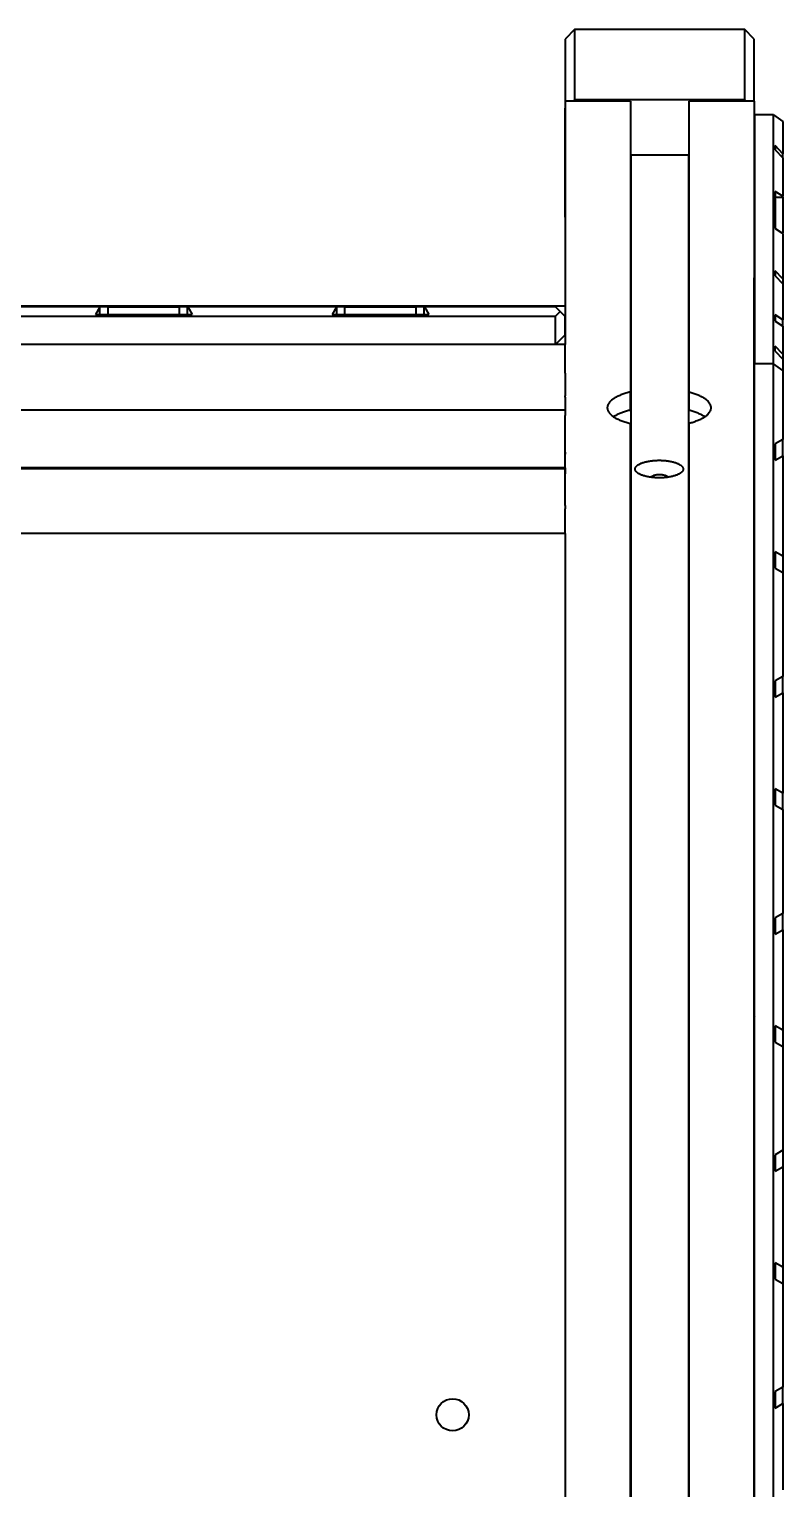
# Model space of a CAD drawing. Header units: millimetres. Extents: x 15 to 415, y 5 to 292.
# Drawn here: x 130.98 to 140.96, y 123.81 to 143.13 of the extents above; entities that cross this region are included whole.
import ezdxf

# ---------------------------------------------------------------- set-up
doc = ezdxf.new("R2010")
doc.units = ezdxf.units.MM
doc.layers.add('Geometries', color=7, linetype='Continuous')

msp = doc.modelspace()

# ---------------------------------------------------------------- linework, layer by layer
at = {"layer": 'Geometries', "linetype": 'Continuous', "lineweight": 40}
for p, q in [((138.2065, 143.1253), (138.0815, 142.9923)), ((138.2065, 142.196), (138.2065, 143.1253)), ((138.2065, 143.1253), (140.4565, 143.1253)), ((140.5815, 142.9923), (140.4565, 143.1253)), ((140.4565, 143.1253), (140.4565, 142.196)), ((138.0815, 142.9923), (138.0815, 142.0785)), ((140.5815, 142.175), (140.5815, 142.9923)), ((138.0815, 142.175), (138.0815, 142.0785)), ((138.1842, 142.175), (138.0815, 142.175)), ((138.1842, 142.175), (138.2065, 142.196)), ((138.944, 142.175), (138.1842, 142.175)), ((138.2065, 142.196), (140.4565, 142.196)), ((138.944, 142.175), (138.944, 141.4642)), ((140.4788, 142.175), (139.719, 142.175)), ((139.719, 142.175), (139.719, 141.4642)), ((140.4565, 142.196), (140.4788, 142.175)), ((140.5815, 142.175), (140.4788, 142.175)), ((140.5815, 142.175), (140.5815, 139.8341)), ((140.5815, 142.175), (140.5815, 142.175)), ((138.0815, 142.0785), (138.0815, 142.0785)), ((138.0815, 140.6363), (138.0815, 142.0785)), ((138.0815, 142.0785), (138.0815, 139.9642)), ((140.5877, 141.9926), (140.5877, 139.8341)), ((140.8377, 141.9926), (140.5877, 141.9926)), ((140.8377, 138.6991), (140.8377, 141.9926)), ((140.8377, 141.9926), (140.9627, 141.9051)), ((140.9627, 141.9051), (140.9627, 141.4784)), ((140.9627, 141.4784), (140.8627, 141.5848)), ((140.8627, 141.5848), (140.8627, 141.5277)), ((138.944, 141.4642), (138.944, 138.3254)), ((138.9501, 141.4585), (138.944, 141.4642)), ((138.9501, 141.4585), (138.9501, 113.0147)), ((139.7129, 141.4585), (138.9501, 141.4585)), ((139.719, 141.4642), (139.7129, 141.4585)), ((139.7129, 141.4585), (139.7129, 113.0147)), ((139.719, 141.4642), (139.719, 138.3223)), ((140.8627, 141.5277), (140.9627, 141.4212)), ((140.9627, 141.4212), (140.9627, 141.4784)), ((140.9627, 141.4212), (140.9627, 140.9148)), ((140.8627, 140.9801), (140.8627, 140.9031)), ((140.9627, 140.9148), (140.8627, 140.9801)), ((140.8523, 140.9031), (140.8627, 140.8731)), ((140.8523, 140.9031), (140.8627, 140.9031)), ((140.8627, 140.9031), (140.9627, 140.9031)), ((140.8627, 140.8731), (140.8627, 140.4892)), ((140.9627, 140.9031), (140.9627, 140.9148)), ((140.9627, 140.9031), (140.9627, 140.4312)), ((140.8627, 140.4892), (140.9516, 140.4312)), ((140.9516, 140.4312), (140.9627, 140.4194)), ((140.9516, 140.4312), (140.9627, 140.4312)), ((140.9516, 140.4312), (140.9516, 140.4312)), ((140.9627, 140.4194), (140.9627, 140.4312)), ((140.9627, 140.4194), (140.9627, 139.8234)), ((138.0815, 139.9642), (138.0815, 139.9642)), ((138.0815, 139.9642), (138.0815, 139.4634)), ((140.5877, 139.8341), (140.5815, 139.8341)), ((140.5815, 139.5776), (140.5815, 139.8341)), ((140.5877, 139.8341), (140.5877, 139.5776)), ((140.9627, 139.8234), (140.8627, 139.9298)), ((140.8627, 139.9298), (140.8627, 139.8615)), ((140.8627, 139.8615), (140.9627, 139.7551)), ((140.9627, 139.8234), (140.9627, 139.7551)), ((140.9627, 139.7551), (140.9627, 139.474)), ((98.0815, 139.4634), (138.0815, 139.4634)), ((131.9167, 139.4517), (130.4359, 139.4517)), ((131.9167, 139.4517), (131.859, 139.3517)), ((131.9167, 139.4517), (131.9167, 139.4517)), ((131.9191, 139.4517), (131.9167, 139.4517)), ((131.9191, 139.3517), (131.9191, 139.4517)), ((132.0274, 139.4517), (131.9191, 139.4517)), ((132.0274, 139.3517), (132.0274, 139.4517)), ((132.0274, 139.4517), (132.9702, 139.4517)), ((132.9702, 139.3517), (132.9702, 139.4517)), ((133.0785, 139.4517), (132.9702, 139.4517)), ((133.0785, 139.3517), (133.0785, 139.4517)), ((133.0809, 139.4517), (133.0785, 139.4517)), ((133.0809, 139.4517), (133.1389, 139.3517)), ((133.081, 139.4517), (133.0809, 139.4517)), ((133.5709, 139.4517), (133.081, 139.4517)), ((134.5642, 139.4517), (133.5709, 139.4517)), ((133.5709, 139.4517), (133.5709, 139.4517)), ((135.0517, 139.4517), (134.5642, 139.4517)), ((134.5642, 139.4517), (134.5642, 139.4517)), ((135.0517, 139.4517), (134.994, 139.3517)), ((135.0517, 139.4517), (135.0517, 139.4517)), ((135.0541, 139.4517), (135.0517, 139.4517)), ((135.0541, 139.3517), (135.0541, 139.4517)), ((135.1624, 139.4517), (135.0541, 139.4517)), ((135.1624, 139.3517), (135.1624, 139.4517)), ((135.1624, 139.4517), (136.1052, 139.4517)), ((136.2135, 139.4517), (136.1052, 139.4517)), ((136.1052, 139.3517), (136.1052, 139.4517)), ((136.2159, 139.4517), (136.2135, 139.4517)), ((136.2135, 139.3517), (136.2135, 139.4517)), ((136.2159, 139.4517), (136.2739, 139.3517)), ((136.216, 139.4517), (136.2159, 139.4517)), ((136.7059, 139.4517), (136.216, 139.4517)), ((136.7059, 139.4517), (136.7059, 139.4517)), ((137.9502, 139.4517), (136.7059, 139.4517)), ((138.0127, 139.3892), (137.9502, 139.4517)), ((138.0815, 139.4634), (138.0815, 138.9517)), ((140.5815, 139.4173), (140.5815, 139.5776)), ((140.5815, 139.5776), (140.5877, 139.5776)), ((140.5877, 139.5776), (140.5877, 139.4173)), ((140.9627, 139.474), (140.9627, 139.4739)), ((140.9627, 139.4739), (140.9627, 139.2806)), ((118.0877, 139.3267), (137.9502, 139.3267)), ((131.859, 139.3517), (131.9191, 139.3517)), ((131.9191, 139.3517), (132.0274, 139.3517)), ((132.0274, 139.3517), (132.9702, 139.3517)), ((132.9702, 139.3517), (133.0785, 139.3517)), ((133.0785, 139.3517), (133.1389, 139.3517)), ((134.994, 139.3517), (135.0541, 139.3517)), ((135.0541, 139.3517), (135.1624, 139.3517)), ((135.1624, 139.3517), (136.1052, 139.3517)), ((136.1052, 139.3517), (136.2135, 139.3517)), ((136.2135, 139.3517), (136.2739, 139.3517)), ((137.9502, 139.3267), (138.0127, 139.3892)), ((137.9502, 138.9517), (137.9502, 139.3267)), ((138.0752, 139.3267), (138.0127, 139.3892)), ((138.0752, 139.3267), (138.0752, 139.0767)), ((140.5815, 138.9475), (140.5815, 139.4173)), ((140.5877, 139.4173), (140.5815, 139.4173)), ((140.5877, 139.4173), (140.5877, 138.9475)), ((140.9627, 139.2806), (140.8627, 139.3459)), ((140.8627, 139.3459), (140.8627, 139.3116)), ((140.8627, 139.3116), (140.8627, 139.2623)), ((140.8627, 139.3116), (140.8627, 139.3116)), ((140.8627, 139.2623), (140.9627, 139.197)), ((140.9627, 139.197), (140.9627, 139.2806)), ((138.0752, 139.0767), (137.9502, 138.9517)), ((140.9627, 139.197), (140.9627, 138.827)), ((134.3808, 138.9517), (121.7821, 138.9517)), ((134.3807, 138.9517), (121.7822, 138.9517)), ((134.4187, 138.9517), (134.3807, 138.9517)), ((134.3807, 138.9517), (134.3808, 138.9517)), ((134.4186, 138.9517), (134.3808, 138.9517)), ((134.4187, 138.9517), (134.4186, 138.9517)), ((134.9078, 138.9517), (134.4186, 138.9517)), ((134.9078, 138.9517), (134.4187, 138.9517)), ((134.9078, 138.9517), (134.9078, 138.9517)), ((137.0752, 138.9517), (134.9078, 138.9517)), ((137.0752, 138.9517), (134.9078, 138.9517)), ((137.0752, 138.9517), (137.0752, 138.9517)), ((137.5752, 138.9517), (137.0752, 138.9517)), ((137.5752, 138.9517), (137.0752, 138.9517)), ((138.0815, 138.9517), (137.5752, 138.9517)), ((137.9502, 138.9517), (137.5752, 138.9517)), ((137.5752, 138.9517), (137.5752, 138.9517)), ((138.0815, 138.5736), (138.0815, 138.9517)), ((140.5815, 138.8728), (140.5815, 138.9475)), ((140.5815, 138.9475), (140.5877, 138.9475)), ((140.5815, 138.7139), (140.5815, 138.8728)), ((140.5877, 138.8728), (140.5815, 138.8728)), ((140.5877, 138.9475), (140.5877, 138.8728)), ((140.5877, 138.8728), (140.5877, 138.7139)), ((140.9627, 138.827), (140.8627, 138.9334)), ((140.8627, 138.8652), (140.8627, 138.9334)), ((140.8627, 138.8652), (140.9627, 138.7587)), ((140.5815, 137.4639), (140.5815, 138.7139)), ((140.5877, 138.7139), (140.5815, 138.7139)), ((140.5877, 138.7139), (140.5877, 138.6991)), ((140.5877, 137.4639), (140.5877, 138.6991)), ((140.8377, 138.6991), (140.5877, 138.6991)), ((140.8377, 117.2952), (140.8377, 138.6991)), ((140.9627, 138.6116), (140.8377, 138.6991)), ((140.9627, 138.827), (140.9627, 138.7587)), ((140.9627, 138.7587), (140.9627, 138.6116)), ((138.0815, 138.5736), (138.0815, 138.489)), ((138.0815, 138.489), (138.0815, 138.3884)), ((140.9627, 138.6116), (140.9627, 137.6975)), ((138.0815, 138.3884), (138.0815, 138.2734)), ((138.0815, 138.2578), (138.0815, 138.2734)), ((138.944, 138.086), (138.944, 138.3254)), ((139.719, 138.3223), (139.719, 138.0828)), ((98.0815, 138.0892), (138.0815, 138.0892)), ((138.0815, 138.0832), (98.0815, 138.0832)), ((138.0815, 138.2578), (138.0815, 138.0892)), ((138.0815, 138.0892), (138.0815, 138.0832)), ((138.0815, 138.0832), (138.0815, 138.0142)), ((138.0815, 137.5281), (138.0815, 138.0142)), ((138.944, 113.0147), (138.944, 137.9089)), ((139.719, 137.912), (139.719, 113.0147)), ((140.9627, 137.6975), (140.8627, 137.6398)), ((140.9627, 137.481), (140.9627, 137.6975)), ((138.0815, 137.5014), (138.0815, 137.5281)), ((138.0815, 137.5281), (138.0815, 137.5016)), ((138.0815, 137.3203), (138.0815, 137.5016)), ((138.0815, 137.3226), (138.0815, 137.5014)), ((140.8627, 137.6398), (140.8627, 137.4585)), ((138.0815, 137.3203), (98.0815, 137.3203)), ((98.0815, 137.3142), (138.0815, 137.3142)), ((138.0815, 137.314), (138.0815, 137.3226)), ((138.0815, 137.3203), (138.0815, 137.3142)), ((138.0815, 137.3142), (138.0815, 137.2448)), ((138.0815, 137.2984), (138.0815, 137.314)), ((140.5815, 137.4639), (140.5877, 137.4639)), ((140.5815, 136.5433), (140.5815, 137.4639)), ((140.5877, 136.5371), (140.5877, 137.4639)), ((140.8627, 137.4234), (140.9627, 137.481)), ((140.8627, 137.4585), (140.8627, 137.4234)), ((140.8627, 137.4585), (140.8627, 137.4585)), ((140.9627, 137.481), (140.9627, 137.4585)), ((140.9627, 137.4585), (140.9627, 137.2962)), ((140.9627, 137.4585), (140.9627, 137.4585)), ((138.0815, 137.2075), (138.0815, 137.2984)), ((138.0815, 137.1411), (138.0815, 137.2448)), ((138.0815, 137.1654), (138.0815, 137.2075)), ((138.0815, 137.1408), (138.0815, 137.1654)), ((138.0815, 137.0146), (138.0815, 137.1411)), ((140.9627, 137.2962), (140.9627, 136.339)), ((140.9627, 137.2962), (140.9627, 137.2962)), ((138.0815, 136.9144), (138.0815, 137.0146)), ((138.0815, 136.8216), (138.0815, 136.9144)), ((138.0815, 136.8216), (138.0815, 136.7798)), ((138.0815, 136.6767), (138.0815, 136.7798)), ((138.0815, 136.4517), (138.0815, 136.6767)), ((140.5815, 131.6978), (140.5815, 136.5433)), ((140.5815, 136.5433), (140.5877, 136.5371)), ((140.5877, 131.6978), (140.5877, 136.5371)), ((138.0815, 136.4517), (129.8994, 136.4517)), ((138.0815, 136.4517), (138.0815, 136.2256)), ((138.0815, 136.4517), (138.0815, 136.4517)), ((140.9627, 136.339), (140.9627, 136.3389)), ((140.9627, 136.3389), (140.9627, 136.1766)), ((138.0815, 136.2256), (138.0815, 135.5978)), ((138.0815, 136.2256), (138.0815, 136.2256)), ((140.9627, 136.1531), (140.8627, 136.2111)), ((140.8627, 136.2111), (140.8627, 136.1766)), ((140.8627, 136.1766), (140.8627, 135.9944)), ((140.8627, 136.1766), (140.8627, 136.1766)), ((140.9627, 136.1766), (140.9627, 136.1531)), ((140.9627, 136.1766), (140.9627, 136.1766)), ((140.9627, 136.1531), (140.9627, 135.9364)), ((140.8627, 135.9944), (140.9627, 135.9364)), ((140.9627, 135.9364), (140.9627, 134.5625)), ((138.0815, 135.5978), (138.0815, 135.3157)), ((138.0815, 135.5978), (138.0815, 135.5978)), ((138.0815, 135.3157), (138.0815, 135.0017)), ((138.0815, 135.3157), (138.0815, 135.3157)), ((138.0815, 135.0017), (138.0815, 118.7248)), ((138.0815, 135.0017), (138.0815, 135.0017)), ((140.9627, 134.5625), (140.8627, 134.5048)), ((140.8627, 134.5048), (140.8627, 134.3235)), ((140.9627, 134.346), (140.9627, 134.5625)), ((140.8627, 134.2884), (140.9627, 134.346)), ((140.8627, 134.3235), (140.8627, 134.2884)), ((140.8627, 134.3235), (140.8627, 134.3235)), ((140.9627, 134.346), (140.9627, 134.3235)), ((140.9627, 134.3235), (140.9627, 134.1612)), ((140.9627, 134.3235), (140.9627, 134.3235)), ((140.9627, 134.1612), (140.9627, 133.204)), ((140.9627, 134.1612), (140.9627, 134.1612)), ((140.8627, 133.0761), (140.8627, 133.0416)), ((140.9627, 133.0181), (140.8627, 133.0761)), ((140.9627, 133.204), (140.9627, 133.2039)), ((140.9627, 133.2039), (140.9627, 133.0416)), ((140.8627, 133.0416), (140.8627, 132.8594)), ((140.8627, 133.0416), (140.8627, 133.0416)), ((140.8627, 132.8594), (140.9627, 132.8014)), ((140.9627, 133.0416), (140.9627, 133.0181)), ((140.9627, 133.0416), (140.9627, 133.0416)), ((140.9627, 132.8014), (140.9627, 133.0181)), ((140.9627, 132.8014), (140.9627, 131.4275)), ((140.5815, 131.5799), (140.5815, 131.6978)), ((140.5815, 131.6978), (140.5877, 131.6978)), ((140.5815, 130.8157), (140.5815, 131.5799)), ((140.5877, 131.5799), (140.5815, 131.5799)), ((140.5877, 131.5799), (140.5877, 131.6978)), ((140.5877, 130.8157), (140.5877, 131.5799)), ((140.9627, 131.4275), (140.8627, 131.3698)), ((140.8627, 131.3698), (140.8627, 131.1885)), ((140.9627, 131.211), (140.9627, 131.4275)), ((140.8627, 131.1534), (140.9627, 131.211)), ((140.8627, 131.1885), (140.8627, 131.1534)), ((140.8627, 131.1885), (140.8627, 131.1885)), ((140.9627, 131.211), (140.9627, 131.1885)), ((140.9627, 131.1885), (140.9627, 131.0262)), ((140.9627, 131.1885), (140.9627, 131.1885)), ((140.9627, 131.0262), (140.9627, 130.069)), ((140.9627, 131.0262), (140.9627, 131.0262)), ((140.5815, 130.8157), (140.5877, 130.8157)), ((140.5815, 130.6978), (140.5815, 130.8157)), ((140.5877, 130.6978), (140.5877, 130.8157)), ((140.5877, 130.6978), (140.5815, 130.6978)), ((140.5815, 130.0594), (140.5815, 130.6978)), ((140.5877, 130.0656), (140.5877, 130.6978)), ((140.5877, 130.0656), (140.5815, 130.0594)), ((140.5815, 129.1389), (140.5815, 130.0594)), ((140.5877, 129.1389), (140.5877, 130.0656)), ((140.9627, 130.069), (140.9627, 130.0689)), ((140.9627, 130.0689), (140.9627, 129.9066)), ((140.9627, 129.8831), (140.8627, 129.9411)), ((140.8627, 129.9411), (140.8627, 129.9066)), ((140.8627, 129.9066), (140.8627, 129.7244)), ((140.8627, 129.9066), (140.8627, 129.9066)), ((140.9627, 129.9066), (140.9627, 129.8831)), ((140.9627, 129.9066), (140.9627, 129.9066)), ((140.9627, 129.8831), (140.9627, 129.6664)), ((140.8627, 129.7244), (140.9627, 129.6664)), ((140.9627, 129.6664), (140.9627, 128.2925)), ((140.5815, 127.8889), (140.5815, 129.1389)), ((140.5877, 129.1389), (140.5815, 129.1389)), ((140.5877, 127.8889), (140.5877, 129.1389)), ((140.9627, 128.2925), (140.8627, 128.2348)), ((140.8627, 128.2348), (140.8627, 128.0184)), ((140.9627, 128.2925), (140.9627, 128.076)), ((140.8627, 128.0184), (140.9627, 128.076)), ((140.9627, 128.076), (140.9627, 127.8912)), ((140.5815, 126.9683), (140.5815, 127.8889)), ((140.5815, 127.8889), (140.5877, 127.8889)), ((140.5877, 126.9621), (140.5877, 127.8889)), ((140.9627, 127.8912), (140.9627, 127.8912)), ((140.9627, 127.8912), (140.9627, 126.934)), ((140.5815, 123.9478), (140.5815, 126.9683)), ((140.5815, 126.9683), (140.5877, 126.9621)), ((140.5877, 123.9478), (140.5877, 126.9621)), ((140.9627, 126.934), (140.9627, 126.9339)), ((140.9627, 126.9339), (140.9627, 126.7716)), ((140.9627, 126.7481), (140.8627, 126.8061)), ((140.8627, 126.8061), (140.8627, 126.7716)), ((140.8627, 126.7716), (140.8627, 126.5894)), ((140.8627, 126.7716), (140.8627, 126.7716)), ((140.9627, 126.7716), (140.9627, 126.7481)), ((140.9627, 126.7716), (140.9627, 126.7716)), ((140.9627, 126.7481), (140.9627, 126.5314)), ((140.8627, 126.5894), (140.9627, 126.5314)), ((140.9627, 126.5314), (140.9627, 125.1575)), ((140.9627, 125.1575), (140.8627, 125.0998)), ((140.9627, 124.941), (140.9627, 125.1575)), ((140.8627, 125.0998), (140.8627, 124.9185)), ((140.8627, 124.8834), (140.9627, 124.941)), ((140.8627, 124.9185), (140.8627, 124.8834)), ((140.8627, 124.9185), (140.8627, 124.9185)), ((140.9627, 124.941), (140.9627, 124.7562)), ((140.9627, 124.7562), (140.9627, 124.7562)), ((140.9627, 124.7562), (140.9627, 123.799)), ((140.5815, 123.8299), (140.5815, 123.9478)), ((140.5815, 123.9478), (140.5877, 123.9478)), ((140.5815, 123.0657), (140.5815, 123.8299)), ((140.5877, 123.8299), (140.5815, 123.8299)), ((140.5877, 123.8299), (140.5877, 123.9478)), ((140.5877, 123.0657), (140.5877, 123.8299))]:
    msp.add_line(p, q, dxfattribs=at)
at = {"layer": 'Geometries', "linetype": 'Continuous', "lineweight": 40, "flags": 128}
for points in [[(138.944, 138.3254), (138.929, 138.3216), (138.9141, 138.3177), (138.8995, 138.3136), (138.8851, 138.3094), (138.8709, 138.305), (138.8572, 138.3005), (138.8439, 138.2958), (138.8308, 138.291), (138.818, 138.2861), (138.8053, 138.2809), (138.793, 138.2756), (138.7811, 138.2701), (138.7696, 138.2645), (138.7585, 138.2588), (138.748, 138.2531), (138.7379, 138.2472), (138.7283, 138.2413), (138.7191, 138.2353), (138.7102, 138.229), (138.7018, 138.2227), (138.6939, 138.2163), (138.6866, 138.2098), (138.6797, 138.2033), (138.6734, 138.1968), (138.6677, 138.1903), (138.6625, 138.1837), (138.6577, 138.1771), (138.6534, 138.1704), (138.6497, 138.1636), (138.6464, 138.1569), (138.6437, 138.1501), (138.6415, 138.1434), (138.6398, 138.1368), (138.6386, 138.1302), (138.6379, 138.1237), (138.6377, 138.1172)], [(140.0127, 138.1172), (140.0125, 138.1236), (140.0118, 138.1302), (140.0106, 138.1367), (140.0089, 138.1433), (140.0068, 138.1499), (140.0042, 138.1564), (140.0011, 138.1629), (139.9976, 138.1694), (139.9935, 138.1758), (139.9889, 138.1824), (139.9838, 138.1889), (139.9782, 138.1954), (139.9721, 138.2019), (139.9655, 138.2083), (139.9585, 138.2145), (139.9511, 138.2207), (139.9432, 138.2268), (139.9349, 138.2328), (139.9259, 138.2388), (139.9165, 138.2448), (139.9067, 138.2506), (139.8964, 138.2564), (139.8858, 138.262), (139.8749, 138.2674), (139.8637, 138.2727), (139.8521, 138.2779), (139.8402, 138.2829), (139.8277, 138.2879), (139.8149, 138.2928), (139.8018, 138.2975), (139.7884, 138.3021), (139.7748, 138.3065), (139.7612, 138.3106), (139.7473, 138.3147), (139.7332, 138.3185), (139.719, 138.3223)], [(138.6377, 138.1172), (138.6379, 138.1105), (138.6387, 138.1038), (138.6399, 138.0971), (138.6416, 138.0904), (138.6439, 138.0837), (138.6466, 138.077), (138.6498, 138.0704), (138.6535, 138.0638), (138.6577, 138.0572), (138.6626, 138.0505), (138.6679, 138.0438), (138.6738, 138.0372), (138.6802, 138.0306), (138.6871, 138.024), (138.6944, 138.0177), (138.7021, 138.0114), (138.7104, 138.0052), (138.7191, 137.999), (138.7215, 137.9974)], [(138.944, 138.086), (138.9302, 138.0825), (138.9167, 138.079), (138.9033, 138.0753), (138.8901, 138.0714), (138.8771, 138.0675), (138.8645, 138.0635), (138.8522, 138.0593), (138.8402, 138.0551), (138.8284, 138.0507), (138.8167, 138.0461), (138.8052, 138.0414), (138.7941, 138.0366), (138.7833, 138.0317), (138.7728, 138.0267), (138.7626, 138.0216), (138.7529, 138.0163), (138.7435, 138.0111), (138.7344, 138.0057), (138.7258, 138.0003), (138.7215, 137.9974)], [(139.9289, 137.9974), (139.9259, 137.9994), (139.9165, 138.0054), (139.9067, 138.0112), (139.8964, 138.0169), (139.8858, 138.0226), (139.8749, 138.028), (139.8637, 138.0333), (139.8521, 138.0385), (139.8402, 138.0435), (139.8277, 138.0485), (139.8149, 138.0533), (139.8018, 138.0581), (139.7884, 138.0626), (139.7748, 138.067), (139.7612, 138.0712), (139.7473, 138.0752), (139.7332, 138.0791), (139.719, 138.0828)], [(139.9289, 137.9974), (139.9349, 138.0015), (139.9434, 138.0076), (139.9514, 138.0138), (139.9589, 138.0201), (139.966, 138.0265), (139.9725, 138.0329), (139.9785, 138.0392), (139.984, 138.0456), (139.989, 138.052), (139.9935, 138.0585), (139.9976, 138.0651), (140.0012, 138.0717), (140.0043, 138.0783), (140.007, 138.0849), (140.0091, 138.0915), (140.0107, 138.0979), (140.0118, 138.1044), (140.0125, 138.1108), (140.0127, 138.1172)], [(138.7215, 137.9974), (138.7284, 137.9929), (138.7383, 137.9869), (138.7485, 137.9809), (138.7593, 137.9751), (138.7704, 137.9694), (138.7817, 137.9639), (138.7935, 137.9585), (138.8056, 137.9533), (138.818, 137.9482), (138.831, 137.9432), (138.8443, 137.9383), (138.858, 137.9336), (138.8719, 137.929), (138.8861, 137.9246), (138.9003, 137.9204), (138.9146, 137.9164), (138.9292, 137.9126), (138.944, 137.9089)], [(139.719, 137.912), (139.7335, 137.9158), (139.7478, 137.9198), (139.7619, 137.9239), (139.7758, 137.9282), (139.7894, 137.9326), (139.8025, 137.9371), (139.8154, 137.9417), (139.8279, 137.9465), (139.8402, 137.9514), (139.8523, 137.9565), (139.8641, 137.9618), (139.8755, 137.9672), (139.8866, 137.9727), (139.8972, 137.9783), (139.9072, 137.984), (139.9169, 137.9897), (139.9261, 137.9956), (139.9289, 137.9974)], [(139.0065, 137.3057), (139.0066, 137.3096), (139.0072, 137.3135), (139.0081, 137.3174), (139.0094, 137.3214), (139.0111, 137.3254), (139.0132, 137.3294), (139.0155, 137.3332), (139.0183, 137.337), (139.0214, 137.3408), (139.0249, 137.3446), (139.0288, 137.3484), (139.0334, 137.3524), (139.0384, 137.3564), (139.0439, 137.3602), (139.0497, 137.3641), (139.0561, 137.3679), (139.0628, 137.3716), (139.0695, 137.375), (139.0766, 137.3783), (139.084, 137.3816), (139.0917, 137.3847), (139.0998, 137.3878), (139.1093, 137.3911), (139.1192, 137.3943), (139.1294, 137.3973), (139.14, 137.4001), (139.1508, 137.4028), (139.1618, 137.4053), (139.1731, 137.4077), (139.1845, 137.4098), (139.1961, 137.4118), (139.2079, 137.4136), (139.2189, 137.4151), (139.23, 137.4164), (139.2411, 137.4176), (139.2522, 137.4186), (139.2633, 137.4195), (139.2743, 137.4202), (139.2846, 137.4208), (139.2949, 137.4212), (139.3051, 137.4215), (139.3152, 137.4217), (139.3154, 137.4217)], [(139.2048, 137.1983), (139.1961, 137.1996), (139.1845, 137.2016), (139.1731, 137.2038), (139.1618, 137.2061), (139.1508, 137.2086), (139.14, 137.2113), (139.1294, 137.2142), (139.1192, 137.2172), (139.1093, 137.2204), (139.0998, 137.2237), (139.0913, 137.2269), (139.0831, 137.2303), (139.0753, 137.2337), (139.0678, 137.2373), (139.0608, 137.2409), (139.0542, 137.2446), (139.0484, 137.2482), (139.0429, 137.2518), (139.0378, 137.2555), (139.0331, 137.2593), (139.0288, 137.263), (139.0247, 137.267), (139.021, 137.2711), (139.0178, 137.2751), (139.0149, 137.2791), (139.0125, 137.2832), (139.0105, 137.2872), (139.0087, 137.2919), (139.0074, 137.2966), (139.0067, 137.3012), (139.0065, 137.3057)], [(139.3154, 137.4217), (139.3252, 137.4217), (139.3358, 137.4217), (139.3464, 137.4215)], [(139.3464, 137.4215), (139.3465, 137.4215), (139.3573, 137.4211), (139.3683, 137.4207), (139.3793, 137.4201), (139.3903, 137.4193), (139.4008, 137.4184), (139.4112, 137.4174), (139.4217, 137.4163), (139.4321, 137.415), (139.4425, 137.4136), (139.4543, 137.4118), (139.4659, 137.4098), (139.4773, 137.4077), (139.4886, 137.4053), (139.4996, 137.4028), (139.5104, 137.4001), (139.521, 137.3973), (139.5312, 137.3943), (139.5411, 137.3911), (139.5506, 137.3878), (139.5591, 137.3845), (139.5673, 137.3812), (139.5751, 137.3777), (139.5826, 137.3742), (139.5896, 137.3705), (139.5962, 137.3668), (139.602, 137.3632), (139.6075, 137.3596), (139.6126, 137.3559), (139.6173, 137.3522), (139.6216, 137.3484), (139.6257, 137.3444), (139.6294, 137.3404), (139.6326, 137.3363), (139.6355, 137.3323), (139.6379, 137.3283), (139.6399, 137.3242), (139.6417, 137.3195), (139.643, 137.3149), (139.6437, 137.3103), (139.644, 137.3057)], [(139.644, 137.3057), (139.6438, 137.3019), (139.6432, 137.298), (139.6423, 137.294), (139.641, 137.29), (139.6393, 137.286), (139.6372, 137.282), (139.6349, 137.2782), (139.6321, 137.2744), (139.629, 137.2706), (139.6255, 137.2668), (139.6216, 137.263), (139.617, 137.259), (139.612, 137.2551), (139.6065, 137.2512), (139.6007, 137.2473), (139.5944, 137.2436), (139.5876, 137.2399), (139.5809, 137.2364), (139.5738, 137.2331), (139.5664, 137.2299), (139.5587, 137.2267), (139.5506, 137.2237), (139.5411, 137.2204), (139.5312, 137.2172), (139.521, 137.2142), (139.5104, 137.2113), (139.4996, 137.2086), (139.4886, 137.2061), (139.4773, 137.2038), (139.4659, 137.2016), (139.4543, 137.1996), (139.4531, 137.1995)], [(139.2048, 137.1983), (139.2116, 137.2024), (139.2207, 137.2075), (139.2301, 137.2122), (139.2398, 137.2166), (139.248, 137.2199), (139.2564, 137.223), (139.2649, 137.2258), (139.2736, 137.2282), (139.2823, 137.2303), (139.2923, 137.2322), (139.3023, 137.2337), (139.3124, 137.2348), (139.3203, 137.2353), (139.3282, 137.2355), (139.336, 137.2354), (139.3439, 137.235), (139.354, 137.2342), (139.3641, 137.2328), (139.3719, 137.2315)], [(139.4095, 137.1938), (139.4093, 137.1938), (139.3982, 137.1928), (139.3872, 137.1919), (139.3761, 137.1912), (139.3658, 137.1906), (139.3555, 137.1902), (139.3453, 137.1899), (139.3352, 137.1898), (139.3252, 137.1897), (139.3146, 137.1898), (139.3039, 137.19), (139.2931, 137.1903), (139.2821, 137.1908), (139.2711, 137.1914), (139.2601, 137.1921), (139.2496, 137.193), (139.2392, 137.194), (139.2287, 137.1951), (139.2183, 137.1964), (139.2079, 137.1978), (139.2048, 137.1983)], [(139.3719, 137.2315), (139.374, 137.231), (139.3841, 137.2288), (139.394, 137.226), (139.4037, 137.2229), (139.413, 137.2195), (139.422, 137.2158), (139.4308, 137.2117), (139.4394, 137.2073), (139.448, 137.2025), (139.4532, 137.1995)], [(139.4531, 137.1995), (139.4425, 137.1978), (139.4315, 137.1963), (139.4204, 137.195), (139.4095, 137.1938)]]:
    msp.add_lwpolyline(points, dxfattribs=at)
at = {"layer": 'Geometries', "linetype": 'Continuous', "lineweight": 40}
msp.add_circle((136.5895, 124.7936), 0.2125, dxfattribs=at)

doc.saveas('drawing.dxf')
